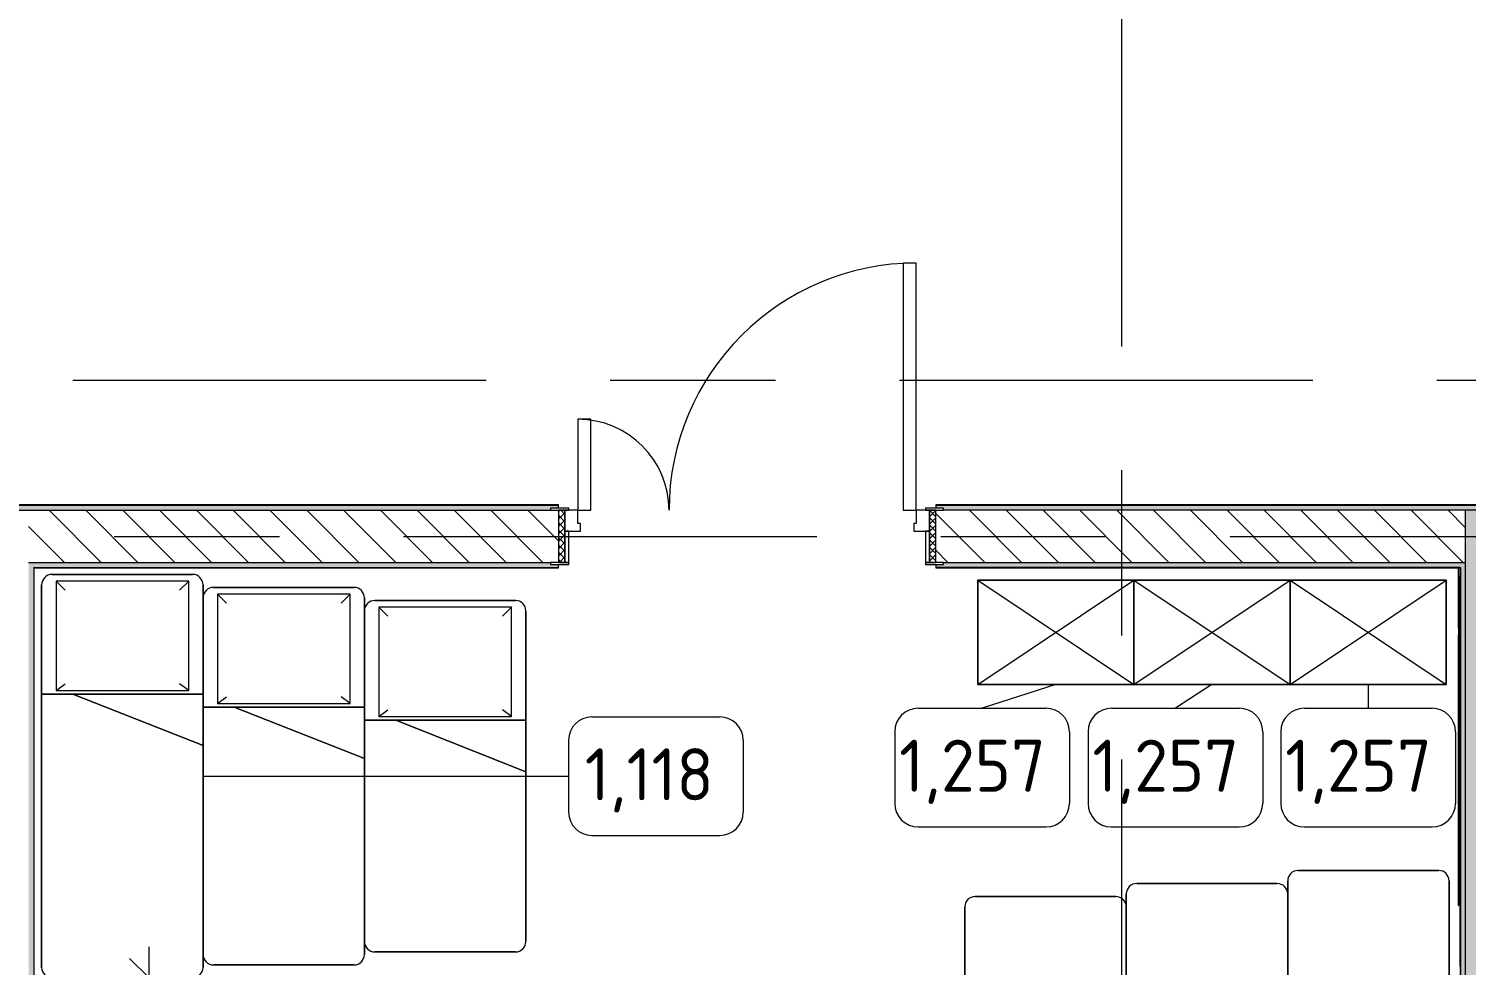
# Model space of a CAD drawing. Header units: millimetres. Extents: x 81494 to 296443, y -8553 to 29000.
# Drawn here: x 101611 to 107132, y 8852 to 12450 of the extents above; entities that cross this region are included whole.
import ezdxf

# ---------------------------------------------------------------- set-up
doc = ezdxf.new("R2010")
doc.units = ezdxf.units.MM
doc.linetypes.add('Осевая', pattern=[3175, 635, -476.25, 1587.5, -476.25])
for name, color, linetype, lineweight in [('A-ANNO-DIMS', 7, 'Continuous', 9), ('A-ANNO-DIMS-100', 7, 'Continuous', 9), ('A-DOOR', 7, 'Continuous', 9), ('A-DOOR-FRAM-2', 7, 'Continuous', 9), ('A-GENM', 7, 'Continuous', 9), ('A-WALL', 7, 'Continuous', 9), ('I-FURN-IDEN', 7, 'Continuous', 9), ('I-WALL', 7, 'Continuous', 9), ('Оси-2', 7, 'Осевая', 9)]:
    doc.layers.add(name, color=color, linetype=linetype, lineweight=lineweight)
for name, color, linetype, lineweight, true_color in [('A-DOOR-1', 7, 'Continuous', 9, 0xc0c0c0), ('A-DOOR-FRAM-1', 7, 'Continuous', 9, 0xc0c0c0), ('A-WALL-1', 9, 'Continuous', 9, 0x808080), ('A-WALL-FNSH-1', 9, 'Continuous', 9, 0x808080), ('I-FURN-1', 9, 'Continuous', 9, 0x808080)]:
    doc.layers.add(name, color=color, linetype=linetype, lineweight=lineweight, true_color=true_color)
doc.styles.add('GOST Common', font='GOST_Common.ttf', dxfattribs={"height": 200})
doc.styles.add('ISOCPEUR_1', font='isocpeur.ttf', dxfattribs={"width": 0.9, "height": 200})
doc.dimstyles.new('ISO-2_0_0_9К_Средний_округл2', dxfattribs={"dimscale": 304.8, "dimtxt": 199.196235, "dimasz": 0.492126, "dimexe": 0.393701, "dimexo": 0, "dimgap": 0, "dimtad": 1, "dimdec": 0, "dimrnd": 10, "dimzin": 0, "dimdsep": 46, "dimtxsty": 'ISOCPEUR_1', "dimblk1": 'OBLIQUE', "dimblk2": 'OBLIQUE', "dimsah": 1, "dimcen": 0.09, "dimdle": 0.393701, "dimazin": 0, "dimtfac": 1, "dimtdec": 4, "dimtix": 1, "dimtmove": 0, "dimatfit": 3, "dimfxl": 1, "dimtvp": 1, "dimtolj": 1, "dimtzin": 0, "dimarcsym": 2})
pattern_1 = [(0, (0, 0), (121.92, 30.48), [10.058, -81.382, 10.058, -81.382, -487.68]), (0, (0, 0), (121.92, 30.48), [-182.88, 10.058, -172.822, 10.058, -81.382, -213.36]), (0, (0, 0), (121.92, 30.48), [-457.2, 10.058, -50.902, 10.058, -142.342]), (120, (45.72, 15.24), (-87.356454, 90.345817), [10.058, -81.382, 10.058, -81.382, -487.68]), (120, (45.72, 15.24), (-87.356454, 90.345817), [-182.88, 10.058, -172.822, 10.058, -81.382, -213.36]), (120, (45.72, 15.24), (-87.356454, 90.345817), [-457.2, 10.058, -50.902, 10.058, -142.342]), (240, (60.96, 76.2), (-34.563546, -120.825817), [10.058, -81.382, 10.058, -81.382, -487.68]), (240, (60.96, 76.2), (-34.563546, -120.825817), [-182.88, 10.058, -172.822, 10.058, -81.382, -213.36]), (240, (60.96, 76.2), (-34.563546, -120.825817), [-457.2, 10.058, -50.902, 10.058, -142.342])]

# ---------------------------------------------------------------- blocks, each defined once
blk = doc.blocks.new('110_Дверь_СКБ_2Ст - Д-6_л__ ДОО_Дв_1450x2100h_Дверь из раздевальной в коридор-25835678-План расстановки мебели и оборудования 1 этажа в осях 23_1-33')
at = {"layer": 'A-DOOR'}
h = blk.add_hatch(dxfattribs=at)
h.set_pattern_fill('FP_12', color=256, style=0, pattern_type=2)
h.set_pattern_definition([(135, (1576.41, 164.685), (-14.14214, -14.14214), []), (225, (1576.41, 164.685), (14.14214, -14.14214), [])])
h.paths.add_polyline_path([(737.5, -100), (737.5, 100), (712.5, 100), (712.5, -100)])
at = {"layer": 'A-DOOR-FRAM-2'}
h = blk.add_hatch(dxfattribs=at)
h.set_pattern_fill('FP_13', color=256, style=0, pattern_type=2)
h.set_pattern_definition([(45, (-546.384, 164.685), (-14.1421, 14.1421), []), (135, (-546.384, 164.685), (-14.1421, -14.1421), [])])
h.paths.add_polyline_path([(-687.5, -100), (-687.5, 100), (-712.5, 100), (-712.5, -100)])
at = {"layer": 'A-DOOR-1'}
for p, q in [((662.5, 1050), (612.5, 1050)), ((612.5, 1050), (612.5, 100)), ((662.5, 100), (662.5, 1050)), ((-637.5, 450), (-637.5, 100)), ((-587.5, 450), (-637.5, 450)), ((-587.5, 100), (-587.5, 450)), ((-637.5, 100), (-587.5, 100)), ((612.5, 100), (662.5, 100))]:
    blk.add_line(p, q, dxfattribs=at)
for centre, radius, start, end in [((662.5, 100), 950, 90, 180), ((-637.5, 100), 350, 360, 90)]:
    blk.add_arc(centre, radius, start, end, dxfattribs=at)
at = {"layer": 'A-DOOR-FRAM-1'}
for p, q in [((-672.5, 108), (-742.5, 108)), ((-742.5, 108), (-742.5, 100)), ((-742.5, 100), (-672.5, 100)), ((-687.5, 100), (-712.5, 100)), ((-712.5, 100), (-712.5, -100)), ((-637.5, 100), (-687.5, 100)), ((-687.5, 100), (-687.5, 20)), ((-687.5, -100), (-687.5, 100)), ((-672.5, 100), (-672.5, 108)), ((-637.5, 50), (-637.5, 100)), ((662.5, 100), (662.5, 50)), ((712.5, 100), (662.5, 100)), ((767.5, 108), (697.5, 108)), ((697.5, 108), (697.5, 100)), ((697.5, 100), (767.5, 100)), ((712.5, 20), (712.5, 100)), ((737.5, 100), (712.5, 100)), ((712.5, 100), (712.5, -100)), ((737.5, -100), (737.5, 100)), ((767.5, 100), (767.5, 108)), ((-687.5, 20), (-627.5, 20)), ((-672.5, 20), (-687.5, 20)), ((-687.5, 20), (-687.5, -100)), ((-672.5, -100), (-672.5, 20)), ((-627.5, 50), (-637.5, 50)), ((-627.5, 20), (-627.5, 50)), ((662.5, 50), (652.5, 50)), ((652.5, 50), (652.5, 20)), ((652.5, 20), (712.5, 20)), ((712.5, 20), (697.5, 20)), ((697.5, 20), (697.5, -100)), ((712.5, -100), (712.5, 20)), ((-672.5, -100), (-742.5, -100)), ((-742.5, -100), (-742.5, -108)), ((-742.5, -108), (-672.5, -108)), ((-712.5, -100), (-687.5, -100)), ((-687.5, -100), (-672.5, -100)), ((-672.5, -108), (-672.5, -100)), ((697.5, -100), (712.5, -100)), ((767.5, -100), (697.5, -100)), ((697.5, -100), (697.5, -108)), ((697.5, -108), (767.5, -108)), ((712.5, -100), (737.5, -100)), ((767.5, -108), (767.5, -100))]:
    blk.add_line(p, q, dxfattribs=at)
blk = doc.blocks.new('Bed - Small Sizes - 1_118-25585773-План расстановки мебели и оборудования 1 этажа в осях 23_1-33')
at = {"layer": 'I-FURN-1'}
for p, q in [((247.3, 0), (-292.7, 0)), ((-292.7, 0), (247.3, 0)), ((247.3, 0), (-292.7, 0)), ((-292.7, 0), (247.3, 0)), ((-332.7, -40), (-332.7, -460)), ((-332.7, -460), (-332.7, -40)), ((-332.7, -40), (-332.7, -460)), ((-332.7, -460), (-332.7, -40)), ((-277.5, -26.2), (-242.7, -60)), ((232.5, -26.2), (-277.5, -26.2)), ((-277.5, -26.2), (-277.5, -446.2)), ((232.5, -26.2), (-277.5, -26.2)), ((-277.5, -26.2), (-277.5, -446.2)), ((232.5, -26.2), (197.3, -60)), ((232.5, -446.2), (232.5, -26.2)), ((232.5, -446.2), (232.5, -26.2)), ((287.3, -460), (287.3, -40)), ((287.3, -40), (287.3, -90)), ((287.3, -90), (287.3, -40)), ((287.3, -40), (287.3, -90)), ((287.3, -90), (287.3, -460)), ((287.3, -510), (287.3, -90)), ((287.3, -90), (287.3, -510)), ((-277.5, -446.2), (-242.7, -420)), ((232.5, -446.2), (197.3, -420)), ((-332.7, -460), (-212.7, -460)), ((-212.7, -460), (-332.7, -460)), ((-332.7, -460), (-332.7, -1510)), ((-332.7, -1510), (-332.7, -460)), ((-332.7, -460), (-212.7, -460)), ((-277.5, -446.2), (232.5, -446.2)), ((-277.5, -446.2), (232.5, -446.2)), ((-212.7, -460), (287.3, -460)), ((287.3, -460), (-212.7, -460)), ((287.3, -460), (-212.7, -460)), ((-212.7, -460), (287.3, -657.7)), ((287.3, -657.7), (-212.7, -460)), ((-212.7, -460), (287.3, -460)), ((-212.7, -460), (287.3, -657.7)), ((-212.7, -460), (287.3, -460)), ((287.3, -657.7), (287.3, -460)), ((287.3, -460), (287.3, -510)), ((287.3, -510), (287.3, -657.7)), ((287.3, -657.7), (287.3, -510)), ((287.3, -510), (287.3, -657.7)), ((287.3, -1510), (287.3, -657.7)), ((287.3, -657.7), (287.3, -1460)), ((287.3, -1460), (287.3, -1510)), ((-292.7, -1550), (247.3, -1550)), ((247.3, -1550), (-292.7, -1550))]:
    blk.add_line(p, q, dxfattribs=at)
for centre, start, end in [((-292.7, -40), 90, 180), ((-292.7, -40), 90, 180), ((247.3, -40), 360, 90), ((247.3, -40), 0, 90), ((-292.7, -40), 90, 180), ((-292.7, -40), 90, 180), ((247.3, -40), 0, 90), ((247.3, -40), 0, 90), ((-292.7, -1510), 180, 270), ((-292.7, -1510), 180, 270), ((247.3, -1510), 270, 360), ((247.3, -1510), 270, 0)]:
    blk.add_arc(centre, 40, start, end, dxfattribs=at)
blk = doc.blocks.new('Bed - Small Sizes - Single 5-25585953-План расстановки мебели и оборудования 1 этажа в осях 23_1-33')
at = {"layer": 'I-FURN-1'}
for p, q in [((247.3, 0), (-292.7, 0)), ((-292.7, 0), (247.3, 0)), ((247.3, 0), (-292.7, 0)), ((-292.7, 0), (247.3, 0)), ((-332.7, -40), (-332.7, -410)), ((-332.7, -460), (-332.7, -40)), ((-332.7, -40), (-332.7, -460)), ((-332.7, -460), (-332.7, -40)), ((-277.5, -26.2), (-242.7, -60)), ((232.5, -26.2), (-277.5, -26.2)), ((-277.5, -26.2), (-277.5, -446.2)), ((232.5, -26.2), (-277.5, -26.2)), ((-277.5, -26.2), (-277.5, -446.2)), ((232.5, -26.2), (197.3, -60)), ((232.5, -446.2), (232.5, -26.2)), ((232.5, -446.2), (232.5, -26.2)), ((287.3, -460), (287.3, -40)), ((287.3, -40), (287.3, -90)), ((287.3, -90), (287.3, -40)), ((287.3, -40), (287.3, -90)), ((287.3, -90), (287.3, -460)), ((287.3, -510), (287.3, -90)), ((287.3, -90), (287.3, -510)), ((-332.7, -410), (-332.7, -460)), ((-277.5, -446.2), (-242.7, -420)), ((232.5, -446.2), (197.3, -420)), ((-332.7, -460), (-212.7, -460)), ((-212.7, -460), (-332.7, -460)), ((-332.7, -460), (-332.7, -607.7)), ((-332.7, -607.7), (-332.7, -460)), ((-332.7, -460), (-212.7, -460)), ((-277.5, -446.2), (232.5, -446.2)), ((-277.5, -446.2), (232.5, -446.2)), ((-212.7, -460), (287.3, -460)), ((287.3, -460), (-212.7, -460)), ((287.3, -460), (-212.7, -460)), ((-212.7, -460), (287.3, -657.7)), ((287.3, -657.7), (-212.7, -460)), ((-212.7, -460), (287.3, -460)), ((-212.7, -460), (287.3, -657.7)), ((-212.7, -460), (287.3, -460)), ((287.3, -657.7), (287.3, -460)), ((287.3, -460), (287.3, -510)), ((287.3, -510), (287.3, -657.7)), ((287.3, -657.7), (287.3, -510)), ((287.3, -510), (287.3, -657.7)), ((-332.7, -607.7), (-332.7, -1410)), ((-332.7, -1410), (-332.7, -607.7)), ((287.3, -1410), (287.3, -657.7)), ((287.3, -657.7), (287.3, -1360)), ((287.3, -1360), (287.3, -1410)), ((-292.7, -1450), (247.3, -1450)), ((247.3, -1450), (-292.7, -1450))]:
    blk.add_line(p, q, dxfattribs=at)
for centre, start, end in [((-292.7, -40), 90, 180), ((-292.7, -40), 90, 180), ((247.3, -40), 360, 90), ((247.3, -40), 0, 90), ((-292.7, -40), 90, 180), ((-292.7, -40), 90, 180), ((247.3, -40), 0, 90), ((247.3, -40), 0, 90), ((-292.7, -1410), 180, 270), ((-292.7, -1410), 180, 270), ((247.3, -1410), 270, 0), ((247.3, -1410), 270, 0)]:
    blk.add_arc(centre, 40, start, end, dxfattribs=at)
blk = doc.blocks.new('Bed - Small Sizes - Single 6-25586073-План расстановки мебели и оборудования 1 этажа в осях 23_1-33')
at = {"layer": 'I-FURN-1'}
for p, q in [((247.3, 0), (-292.7, 0)), ((-292.7, 0), (247.3, 0)), ((247.3, 0), (-292.7, 0)), ((-292.7, 0), (247.3, 0)), ((-332.7, -40), (-332.7, -410)), ((-332.7, -460), (-332.7, -40)), ((-332.7, -40), (-332.7, -460)), ((-332.7, -460), (-332.7, -40)), ((-277.5, -26.2), (-242.7, -60)), ((232.5, -26.2), (-277.5, -26.2)), ((-277.5, -26.2), (-277.5, -446.2)), ((232.5, -26.2), (-277.5, -26.2)), ((-277.5, -26.2), (-277.5, -446.2)), ((232.5, -26.2), (197.3, -60)), ((232.5, -446.2), (232.5, -26.2)), ((232.5, -446.2), (232.5, -26.2)), ((287.3, -460), (287.3, -40)), ((287.3, -40), (287.3, -460)), ((287.3, -657.7), (287.3, -40)), ((287.3, -40), (287.3, -657.7)), ((-332.7, -410), (-332.7, -460)), ((-277.5, -446.2), (-242.7, -420)), ((232.5, -446.2), (197.3, -420)), ((-332.7, -460), (-212.7, -460)), ((-212.7, -460), (-332.7, -460)), ((-332.7, -460), (-332.7, -607.7)), ((-332.7, -607.7), (-332.7, -460)), ((-332.7, -460), (-212.7, -460)), ((-277.5, -446.2), (232.5, -446.2)), ((-277.5, -446.2), (232.5, -446.2)), ((-212.7, -460), (287.3, -460)), ((287.3, -460), (-212.7, -460)), ((287.3, -460), (-212.7, -460)), ((-212.7, -460), (287.3, -657.7)), ((287.3, -657.7), (-212.7, -460)), ((-212.7, -460), (287.3, -460)), ((-212.7, -460), (287.3, -657.7)), ((-212.7, -460), (287.3, -460)), ((287.3, -657.7), (287.3, -460)), ((287.3, -460), (287.3, -657.7)), ((-332.7, -607.7), (-332.7, -1310)), ((-332.7, -1310), (-332.7, -607.7)), ((287.3, -1310), (287.3, -657.7)), ((287.3, -657.7), (287.3, -1310)), ((-292.7, -1350), (247.3, -1350)), ((247.3, -1350), (-292.7, -1350))]:
    blk.add_line(p, q, dxfattribs=at)
for centre, start, end in [((-292.7, -40), 90, 180), ((-292.7, -40), 90, 180), ((247.3, -40), 360, 90), ((247.3, -40), 0, 90), ((-292.7, -40), 90, 180), ((-292.7, -40), 90, 180), ((247.3, -40), 0, 90), ((247.3, -40), 0, 90), ((-292.7, -1310), 180, 270), ((-292.7, -1310), 180, 270), ((247.3, -1310), 270, 0), ((247.3, -1310), 270, 0)]:
    blk.add_arc(centre, 40, start, end, dxfattribs=at)
blk = doc.blocks.new('Шкаф параметрический - 1_257-25586514-План расстановки мебели и оборудования 1 этажа в осях 23_1-33')
at = {"layer": 'I-FURN-1'}
for p, q in [((0, 0), (600, 400)), ((0, 400), (600, 0)), ((600, 400), (0, 400)), ((0, 400), (0, 0)), ((0, 0), (0, 400)), ((0, 400), (600, 400)), ((600, 0), (600, 400)), ((600, 400), (600, 0)), ((0, 0), (600, 0)), ((600, 0), (0, 0))]:
    blk.add_line(p, q, dxfattribs=at)
blk = doc.blocks.new('Рисунок_горы - Рисунок_горы-31934381-План расстановки мебели и оборудования 1 этажа в осях 23_1-33')
at = {"layer": 'A-GENM'}
for p, q in [((107109, 10336.9), (107109, 10341.4)), ((107109, 10341.4), (107109, 6202.7)), ((107109, 10341.4), (107109, 10336.9)), ((107109, 9872.7), (107109, 10337.6)), ((107109, 10337.6), (107109, 10337.2)), ((107109, 10336.9), (107109, 10337.5)), ((107109, 10319.6), (107109, 10274.5)), ((107109, 10274.8), (107109, 10274.5)), ((107109, 10274.5), (107109, 10274.8)), ((107109, 10274.5), (107109, 10092.4)), ((107109, 10131.7), (107109, 10163.4)), ((107109, 10163.4), (107109, 10131.7)), ((107109, 10060.5), (107109, 10116.4)), ((107109, 10116.4), (107109, 10060.5)), ((107109, 10092.4), (107109, 9872.7)), ((107109, 9469.7), (107109, 9583.7)), ((107109, 9583.7), (107109, 9469.7)), ((107109, 8849), (107109, 9094.1)), ((107109, 9094.1), (107109, 8849))]:
    blk.add_line(p, q, dxfattribs=at)
for points, knots in [([(107109, 10337.5), (107109, 10337.5), (107109, 10329.2), (107109, 10324.1), (107109, 10319.6)], [0.09352518, 0.09352518, 0.09352518, 0.09352518, 0.09352519, 0.100719424, 0.100719424, 0.100719424, 0.100719424]), ([(107109, 10337.2), (107109, 10337.2), (107109, 10322.4), (107109, 10312.8), (107109, 10294.4)], [0.24444444, 0.24444444, 0.24444444, 0.24444444, 0.24444445, 0.26666667, 0.26666667, 0.26666667, 0.26666667]), ([(107109, 10312.9), (107109, 10312.9), (107109, 10320.3), (107109, 10331.2), (107109, 10336.9)], [0.28888889, 0.28888889, 0.28888889, 0.28888889, 0.2888889, 0.31111111, 0.31111111, 0.31111111, 0.31111111]), ([(107109, 10294.4), (107109, 10294.4), (107109, 10300.2), (107109, 10305.8), (107109, 10312.9)], [0.26666667, 0.26666667, 0.26666667, 0.26666667, 0.26666668, 0.28888889, 0.28888889, 0.28888889, 0.28888889]), ([(107109, 10163.4), (107109, 10163.4), (107109, 10180.7), (107109, 10262.3), (107109, 10274.8)], [0.8, 0.8, 0.8, 0.8, 0.80000001, 0.86666667, 0.86666667, 0.86666667, 0.86666667]), ([(107109, 10274.8), (107109, 10274.8), (107109, 10262.3), (107109, 10180.7), (107109, 10163.4)], [0.115107914, 0.115107914, 0.115107914, 0.115107914, 0.115107924, 0.122302158, 0.122302158, 0.122302158, 0.122302158]), ([(107109, 10116.4), (107109, 10116.4), (107109, 10122.2), (107109, 10126.7), (107109, 10131.7)], [0.66666667, 0.66666667, 0.66666667, 0.66666667, 0.66666668, 0.73333333, 0.73333333, 0.73333333, 0.73333333]), ([(107109, 10131.7), (107109, 10131.7), (107109, 10126.7), (107109, 10122.2), (107109, 10116.4)], [0.129496403, 0.129496403, 0.129496403, 0.129496403, 0.129496413, 0.136690647, 0.136690647, 0.136690647, 0.136690647]), ([(107109, 10092.4), (107109, 10092.4), (107109, 10032), (107109, 9812.1), (107109, 9757.7)], [0.06666667, 0.06666667, 0.06666667, 0.06666667, 0.06666668, 0.13333333, 0.13333333, 0.13333333, 0.13333333]), ([(107109, 9757.7), (107109, 9757.7), (107109, 9812.1), (107109, 10032), (107109, 10092.4)], [0.15555556, 0.15555556, 0.15555556, 0.15555556, 0.15555557, 0.17777778, 0.17777778, 0.17777778, 0.17777778]), ([(107109, 9908.4), (107109, 9908.4), (107109, 9949.8), (107109, 9996.5), (107109, 10060.5)], [0.53333333, 0.53333333, 0.53333333, 0.53333333, 0.53333334, 0.6, 0.6, 0.6, 0.6]), ([(107109, 10060.5), (107109, 10060.5), (107109, 9996.5), (107109, 9949.8), (107109, 9908.4)], [0.143884892, 0.143884892, 0.143884892, 0.143884892, 0.143884902, 0.151079137, 0.151079137, 0.151079137, 0.151079137]), ([(107109, 9890.7), (107109, 9890.7), (107109, 9896.9), (107109, 9902.9), (107109, 9908.4)], [0.46666667, 0.46666667, 0.46666667, 0.46666667, 0.46666668, 0.53333333, 0.53333333, 0.53333333, 0.53333333]), ([(107109, 9908.4), (107109, 9908.4), (107109, 9902.9), (107109, 9896.9), (107109, 9890.7)], [0.151079137, 0.151079137, 0.151079137, 0.151079137, 0.151079147, 0.158273381, 0.158273381, 0.158273381, 0.158273381]), ([(107109, 9808.9), (107109, 9808.9), (107109, 9845.7), (107109, 9861.7), (107109, 9890.7)], [0.4, 0.4, 0.4, 0.4, 0.40000001, 0.46666667, 0.46666667, 0.46666667, 0.46666667]), ([(107109, 9890.7), (107109, 9890.7), (107109, 9861.7), (107109, 9845.7), (107109, 9808.9)], [0.158273381, 0.158273381, 0.158273381, 0.158273381, 0.158273391, 0.165467626, 0.165467626, 0.165467626, 0.165467626]), ([(107109, 9583.7), (107109, 9583.7), (107109, 9716), (107109, 9721.4), (107109, 9808.9)], [0.33333333, 0.33333333, 0.33333333, 0.33333333, 0.33333334, 0.4, 0.4, 0.4, 0.4]), ([(107109, 9808.9), (107109, 9808.9), (107109, 9721.4), (107109, 9716), (107109, 9583.7)], [0.165467626, 0.165467626, 0.165467626, 0.165467626, 0.165467636, 0.172661871, 0.172661871, 0.172661871, 0.172661871]), ([(107109, 9757.7), (107109, 9757.7), (107109, 9704.1), (107109, 9654.4), (107109, 9607.5)], [0.13333333, 0.13333333, 0.13333333, 0.13333333, 0.13333334, 0.2, 0.2, 0.2, 0.2]), ([(107109, 9607.5), (107109, 9607.5), (107109, 9654.4), (107109, 9704.1), (107109, 9757.7)], [0.13333333, 0.13333333, 0.13333333, 0.13333333, 0.13333334, 0.15555556, 0.15555556, 0.15555556, 0.15555556]), ([(107109, 9607.5), (107109, 9607.5), (107109, 9581.9), (107109, 9494.6), (107109, 9473.4)], [0.2, 0.2, 0.2, 0.2, 0.20000001, 0.26193022, 0.26193022, 0.26193022, 0.26193022]), ([(107109, 9469.7), (107109, 9469.7), (107109, 9480.9), (107109, 9579.9), (107109, 9607.5)], [0.11111111, 0.11111111, 0.11111111, 0.11111111, 0.11111112, 0.13333333, 0.13333333, 0.13333333, 0.13333333]), ([(107109, 9347), (107109, 9347), (107109, 9347.5), (107109, 9455.4), (107109, 9469.7)], [0.08888889, 0.08888889, 0.08888889, 0.08888889, 0.0888889, 0.11111111, 0.11111111, 0.11111111, 0.11111111]), ([(107109, 9469.7), (107109, 9469.7), (107109, 9455.5), (107109, 9348.5), (107109, 9347)], [0.179856115, 0.179856115, 0.179856115, 0.179856115, 0.179856125, 0.187019746, 0.187019746, 0.187019746, 0.187019746]), ([(107109, 9347), (107109, 9347), (107109, 9335.5), (107109, 9333.7), (107109, 9332.7)], [0.18705036, 0.18705036, 0.18705036, 0.18705036, 0.18705037, 0.190270028, 0.190270028, 0.190270028, 0.190270028]), ([(107109, 9315.5), (107109, 9315.5), (107109, 9326.5), (107109, 9329.9), (107109, 9331.4)], [0.066666667, 0.066666667, 0.066666667, 0.066666667, 0.066666677, 0.075207545, 0.075207545, 0.075207545, 0.075207545]), ([(107109, 9094.1), (107109, 9094.1), (107109, 9125.5), (107109, 9292.7), (107109, 9315.5)], [0.04444444, 0.04444444, 0.04444444, 0.04444444, 0.04444445, 0.06666667, 0.06666667, 0.06666667, 0.06666667]), ([(107109, 9315.5), (107109, 9315.5), (107109, 9292.7), (107109, 9125.5), (107109, 9094.1)], [0.194244604, 0.194244604, 0.194244604, 0.194244604, 0.194244614, 0.201438849, 0.201438849, 0.201438849, 0.201438849])]:
    blk.add_open_spline(points, degree=3, knots=knots, dxfattribs=at)
for points in [[(107109, 9473.4), (107109, 9471.7), (107109, 9470.5), (107109, 9469.7)], [(107109, 9333.5), (107109, 9334.9), (107109, 9337.9), (107109, 9347)], [(107109, 9332.2), (107109, 9331.1), (107109, 9329.1), (107109, 9315.5)]]:
    blk.add_open_spline(points, degree=3, dxfattribs=at)
blk = doc.blocks.new('Марка_Мебель - В прямоуг_Balcon_Марка-25523697-План расстановки мебели и оборудования 1 этажа в осях 23_1-33')
at = {"layer": 'I-FURN-IDEN'}
for p, q in [((-2.455, 2.278), (2.455, 2.278)), ((-3.355, 1.378), (-3.355, -1.384)), ((3.355, 1.378), (3.355, -1.378)), ((-2.461, -2.278), (2.455, -2.278))]:
    blk.add_line(p, q, dxfattribs=at)
for centre, radius, start, end in [((-2.455, 1.378), 0.9, 90, 180), ((2.455, 1.378), 0.9, 0, 90), ((-2.461, -1.384), 0.893, 180, 270), ((2.455, -1.378), 0.9, 270, 0)]:
    blk.add_arc(centre, radius, start, end, dxfattribs=at)
blk = doc.blocks.new('DIMBLOCK50-План расстановки мебели и оборудования 1 этажа в осях 23_1-33')
at = {"layer": 'A-ANNO-DIMS-100'}
for p, q in [((102072.7, 8203.7), (102072.7, 8923.7)), ((101966.7, 8803.7), (102192.7, 8803.7)), ((102072.7, 8803.7), (101966.7, 8803.7)), ((101966.7, 8323.7), (102192.7, 8323.7)), ((102072.7, 8323.7), (101966.7, 8323.7))]:
    blk.add_line(p, q, dxfattribs=at)
at = {"layer": 'A-ANNO-DIMS-100', "lineweight": 20}
for p, q in [((102072.7, 8803.7), (101997.7, 8878.7)), ((102072.7, 8803.7), (102147.7, 8728.7)), ((102072.7, 8323.7), (101997.7, 8398.7)), ((102072.7, 8323.7), (102147.7, 8248.7))]:
    blk.add_line(p, q, dxfattribs=at)
at = {"layer": 'A-ANNO-DIMS-100', "color": 0, "insert": (101811.4, 8364.5), "char_height": 200, "width": 478.071, "attachment_point": 1, "rotation": 90, "line_spacing_factor": 1.149209, "style": 'ISOCPEUR_1'}
blk.add_mtext('480', dxfattribs=at)
blk = doc.blocks.new('_Oblique')
at = {"color": 0, "linetype": 'ByBlock', "lineweight": -2}
blk.add_line((-0.5, -0.5), (0.5, 0.5), dxfattribs=at)

msp = doc.modelspace()

# ---------------------------------------------------------------- hatches: boundary and pattern name
at = {"layer": 'I-WALL'}
h = msp.add_hatch(dxfattribs=at)
h.set_pattern_fill('FP_67', color=256, style=0, pattern_type=2)
h.set_pattern_definition(pattern_1)
h.paths.add_polyline_path([(121190, 10600), (121190, 10620), (111180, 10620), (111180, 10608), (111210, 10608), (111210, 10600), (120203.9, 10600)])
h.paths.add_polyline_path([(110200, 10600), (110200, 10608), (110230, 10608), (110230, 10620), (109130, 10620), (109130, 10608), (109160, 10608), (109160, 10600), (109223.3, 10600)])
h.paths.add_polyline_path([(107650, 10600), (107650, 10608), (107680, 10608), (107680, 10620), (105095, 10620), (105095, 10608), (105125, 10608), (105125, 10600), (106478.2, 10600)])
h.paths.add_polyline_path([(103615, 10600), (103615, 10608), (103645, 10608), (103645, 10620), (100809, 10620), (100809, 10600), (100987.9, 10600)])
h = msp.add_hatch(dxfattribs=at)
h.set_pattern_fill('FP_4', color=256, style=0, pattern_type=2)
h.set_pattern_definition([(135, (0, 0), (-70.71068, -70.71068), [])])
h.paths.add_polyline_path([(107130, 10400), (107130, 10600), (105095, 10600), (105095, 10400), (106478.2, 10400)])
h.paths.add_polyline_path([(103645, 10400), (103645, 10600), (101610, 10600), (101610, 10400), (103615, 10400)])
h.paths.add_polyline_path([(94210, 10400), (94210, 10600), (93460, 10600), (93460, 10400), (94125.1, 10400)])
h.paths.add_polyline_path([(92410, 10400), (92510, 10400), (92510, 10600), (91385, 10600), (91385, 10400), (92330, 10400)])
h.paths.add_polyline_path([(89785, 10400), (89985, 10400), (89985, 10600), (89610, 10600), (89610, 10400)])
h = msp.add_hatch(dxfattribs=at)
h.set_pattern_fill('FP_2', color=256, style=0, pattern_type=2)
h.set_pattern_definition([(45, (0, 0), (-57.024626, 57.024626), []), (45, (57.025, 0), (-57.024626, 57.024626), [100.806, -20.161, 3.353, -16.808])])
h.paths.add_polyline_path([(107330, 2400), (107350, 2400), (107350, 10600), (107130, 10600), (107130, 2400)])
h = msp.add_hatch(dxfattribs=at)
h.set_pattern_fill('FP_67', color=256, style=0, pattern_type=2)
h.set_pattern_definition(pattern_1)
h.paths.add_polyline_path([(101630, 5180), (101630, 10400), (101610, 10400), (101610, 5180)])
h = msp.add_hatch(dxfattribs=at)
h.set_pattern_fill('FP_67', color=256, style=0, pattern_type=2)
h.set_pattern_definition(pattern_1)
h.paths.add_polyline_path([(107110, 10380), (107130, 10380), (107130, 10400), (105125, 10399.7), (105125, 10392), (105095, 10392), (105095, 10380), (106478.2, 10380)])
h.paths.add_polyline_path([(103645, 10380), (103645, 10392), (103615, 10392), (103615, 10400), (101630, 10400), (101630, 10380), (103615, 10380)])
h = msp.add_hatch(dxfattribs=at)
h.set_pattern_fill('FP_67', color=256, style=0, pattern_type=2)
h.set_pattern_definition(pattern_1)
h.paths.add_polyline_path([(107130, 150), (107130, 10380), (107110, 10380), (107110, 150)])

# ---------------------------------------------------------------- linework, layer by layer
at = {"layer": 'A-WALL'}
for p, q in [((100829, 10620), (103645, 10620)), ((101630, 10380), (103645, 10380))]:
    msp.add_line(p, q, dxfattribs=at)
at = {"layer": 'A-WALL-1'}
for p, q in [((103645, 10608), (103645, 10620)), ((105095, 10620), (105095, 10608)), ((93490, 10600), (103615, 10600)), ((107650, 10600), (105125, 10600)), ((107130, 150), (107130, 10600)), ((101610, 10400), (103615, 10400)), ((103645, 10380), (103645, 10392)), ((105095, 10392), (105095, 10380)), ((105125, 10400), (107130, 10400)), ((101630, 10379), (101630, 10380)), ((107109.5, 10380), (107110, 10380)), ((107110, 10380), (107110, 170))]:
    msp.add_line(p, q, dxfattribs=at)
at = {"layer": 'A-WALL-FNSH-1'}
for p, q in [((103645, 10621), (100830, 10621)), ((103645, 10620), (103645, 10621)), ((107705, 10621), (105095, 10621)), ((105095, 10621), (105095, 10620)), ((105095, 10620), (107705, 10620)), ((101630, 10379), (101630, 5180)), ((101631, 10379), (103645, 10379)), ((101631, 5179), (101631, 10379)), ((103645, 10379), (103645, 10380)), ((107109.5, 10380), (105095, 10380)), ((105095, 10380), (105095, 10379)), ((105095, 10379), (107109.5, 10379)), ((107110, 10347.7), (107109, 10347.7)), ((107109, 10347.7), (107109, 10191.3)), ((107109.5, 10379), (107109.5, 10380)), ((107109, 10191.3), (107110, 10191.3)), ((107104, 10147.1), (107103, 10147.1)), ((107103, 10147.1), (107103, 10123.3)), ((107103, 10123.3), (107104, 10123.3)), ((107104, 10123.3), (107104, 10147.1)), ((107110, 9698.6), (107109, 9698.6)), ((107109, 9698.6), (107109, 9174.6)), ((107109, 9174.6), (107110, 9174.6)), ((107110, 9167.3), (107109, 9167.3)), ((107109, 9167.3), (107109, 7498.8))]:
    msp.add_line(p, q, dxfattribs=at)
at = {"layer": 'I-FURN-IDEN'}
for p, q in [((105555.7, 9931.5), (105272.8, 9839.5)), ((106155.7, 9931.5), (106015.1, 9839.5)), ((106755.7, 9931.5), (106755.7, 9839.5)), ((102280, 9578.7), (103684, 9578.7))]:
    msp.add_line(p, q, dxfattribs=at)
at = {"layer": 'I-WALL'}
for p, q in [((107103, 10249.5), (107103, 10379)), ((107104, 10379), (107104, 10249.5)), ((107109, 10309.2), (107110, 10309.2)), ((107104, 9624.2), (107103, 9624.2)), ((107109, 9554.5), (107110, 9554.5)), ((107109, 9501.7), (107110, 9501.7)), ((107103, 9081.6), (107104, 9081.6)), ((107109, 9082.1), (107110, 9082.1)), ((107110, 9057.6), (107109, 9057.6)), ((107109, 9037.6), (107110, 9037.6))]:
    msp.add_line(p, q, dxfattribs=at)
for points in [[(107109, 10347.7), (107109, 10334.5), (107109, 10321.6), (107109, 10309.2)], [(107109, 10309.2), (107109, 10251.6), (107109, 10217.9), (107109, 10191.3)], [(107103, 10147.1), (107103, 10174.2), (107103, 10208.3), (107103, 10249.5)], [(107104, 10249.5), (107104, 10208.3), (107104, 10174.2), (107104, 10147.1)], [(107109, 9698.6), (107109, 9663.4), (107109, 9610), (107109, 9501.7)], [(107103, 9081.6), (107103, 9232), (107103, 9412.9), (107103, 9624.2)], [(107104, 9624.2), (107104, 9412.9), (107104, 9232), (107104, 9081.6)], [(107109, 9167.3), (107109, 9285.1), (107109, 9414.1), (107109, 9554.5)], [(107109, 9554.5), (107109, 9354), (107109, 9196.6), (107109, 9082.1)]]:
    msp.add_open_spline(points, degree=3, dxfattribs=at)
for points, knots in [([(107103, 9624.2), (107103, 9683.8), (107103, 9740.6), (107103, 9739.5), (107103, 9754.8), (107103, 9790.2), (107103, 9855.5), (107103, 9942.9), (107103, 9984.9), (107103, 10038.5), (107103, 10063.5), (107103, 10064.1), (107103, 10107), (107103, 10123.3)], [-2.688751, -2.688751, -2.688751, -2.688751, -2.442162, -2.274977, -2.117789, -1.880103, -1.576501, -1.218115, -0.949511, -0.704603, -0.520465, -0.281081, -0.181734, -0.181734, -0.181734, -0.181734]), ([(107104, 10123.3), (107104, 10107), (107104, 10064.1), (107104, 10063.5), (107104, 10038.5), (107104, 9984.9), (107104, 9942.9), (107104, 9855.5), (107104, 9790.2), (107104, 9754.8), (107104, 9739.5), (107104, 9740.6), (107104, 9683.8), (107104, 9624.2)], [0.181734, 0.181734, 0.181734, 0.181734, 0.281081, 0.520465, 0.704603, 0.949511, 1.218115, 1.576501, 1.880103, 2.117789, 2.274977, 2.442162, 2.688751, 2.688751, 2.688751, 2.688751]), ([(107109, 9501.7), (107109, 9420.4), (107109, 9291.8), (107109, 9213.8), (107109, 9174.6)], [-7.2888916, -7.2888916, -7.2888916, -7.2888916, -6.8716223, -6.4097546, -6.4097546, -6.4097546, -6.4097546])]:
    msp.add_open_spline(points, degree=3, knots=knots, dxfattribs=at)
at = {"layer": 'Оси-2'}
for p, q in [((105810, 593.7), (105810, 19528.3)), ((84793.9, 11100), (122455, 11100)), ((86063.9, 10500), (122455, 10500))]:
    msp.add_line(p, q, dxfattribs=at)

# ---------------------------------------------------------------- block references
at = {"layer": 'A-DOOR-1'}
msp.add_blockref('110_Дверь_СКБ_2Ст - Д-6_л__ ДОО_Дв_1450x2100h_Дверь из раздевальной в коридор-25835678-План расстановки мебели и оборудования 1 этажа в осях 23_1-33', (104357.5, 10500), dxfattribs=at)
at = {"layer": 'A-GENM'}
msp.add_blockref('Рисунок_горы - Рисунок_горы-31934381-План расстановки мебели и оборудования 1 этажа в осях 23_1-33', (0, 0), dxfattribs=at)
at = {"layer": 'I-FURN-1'}
for name, p in [('Bed - Small Sizes - 1_118-25585773-План расстановки мебели и оборудования 1 этажа в осях 23_1-33', (101992.7, 10353.7)), ('Шкаф параметрический - 1_257-25586514-План расстановки мебели и оборудования 1 этажа в осях 23_1-33', (105255.7, 9931.5)), ('Шкаф параметрический - 1_257-25586514-План расстановки мебели и оборудования 1 этажа в осях 23_1-33', (105855.7, 9931.5)), ('Шкаф параметрический - 1_257-25586514-План расстановки мебели и оборудования 1 этажа в осях 23_1-33', (106455.7, 9931.5)), ('Bed - Small Sizes - Single 5-25585953-План расстановки мебели и оборудования 1 этажа в осях 23_1-33', (102612.7, 10303.7)), ('Bed - Small Sizes - Single 6-25586073-План расстановки мебели и оборудования 1 этажа в осях 23_1-33', (103232.7, 10253.7))]:
    msp.add_blockref(name, p, dxfattribs=at)
at = {"layer": 'I-FURN-1', "rotation": 180}
for name, p in [('Bed - Small Sizes - 1_118-25585773-План расстановки мебели и оборудования 1 этажа в осях 23_1-33', (106733.8, 7666.3)), ('Bed - Small Sizes - Single 6-25586073-План расстановки мебели и оборудования 1 этажа в осях 23_1-33', (105493.8, 7766.3)), ('Bed - Small Sizes - Single 5-25585953-План расстановки мебели и оборудования 1 этажа в осях 23_1-33', (106113.8, 7716.3))]:
    msp.add_blockref(name, p, dxfattribs=at)
at = {"layer": 'I-FURN-IDEN', "xscale": 99.99999999999993, "yscale": 99.99999999999993, "zscale": 99.99999999999993}
for p in [(105272.8, 9611.7), (106015.1, 9611.7), (106755.7, 9611.7), (104019.5, 9578.7)]:
    msp.add_blockref('Марка_Мебель - В прямоуг_Balcon_Марка-25523697-План расстановки мебели и оборудования 1 этажа в осях 23_1-33', p, dxfattribs=at)

# ---------------------------------------------------------------- texts
at = {"layer": 'I-FURN-IDEN', "char_height": 200, "attachment_point": 1, "style": 'GOST Common'}
for s, insert, width in [('1,257', (104953.8, 9718.8), 737.552), ('1,257', (105696.1, 9718.8), 737.552), ('1,257', (106436.7, 9718.8), 737.552), ('1,118', (103746.5, 9685.8), 625.316)]:
    msp.add_mtext(s, dxfattribs=dict(at, insert=insert, width=width))

# ---------------------------------------------------------------- dimensions: what is measured, and where the dimension line sits
at = {"layer": 'A-ANNO-DIMS'}
dim = msp.add_linear_dim(base=(102072.7, 8803.7), p1=(101966.7, 8323.7), p2=(101966.7, 8803.7), angle=90, dimstyle='ISO-2_0_0_9К_Средний_округл2', override={"dimpost": '<>', "dimfxl": 480}, dxfattribs=at)
dim.commit()
dim.dimension.update_dxf_attribs({"geometry": 'DIMBLOCK50-План расстановки мебели и оборудования 1 этажа в осях 23_1-33', "text_midpoint": (101972.7, 8563.7)})

doc.saveas('drawing.dxf')
